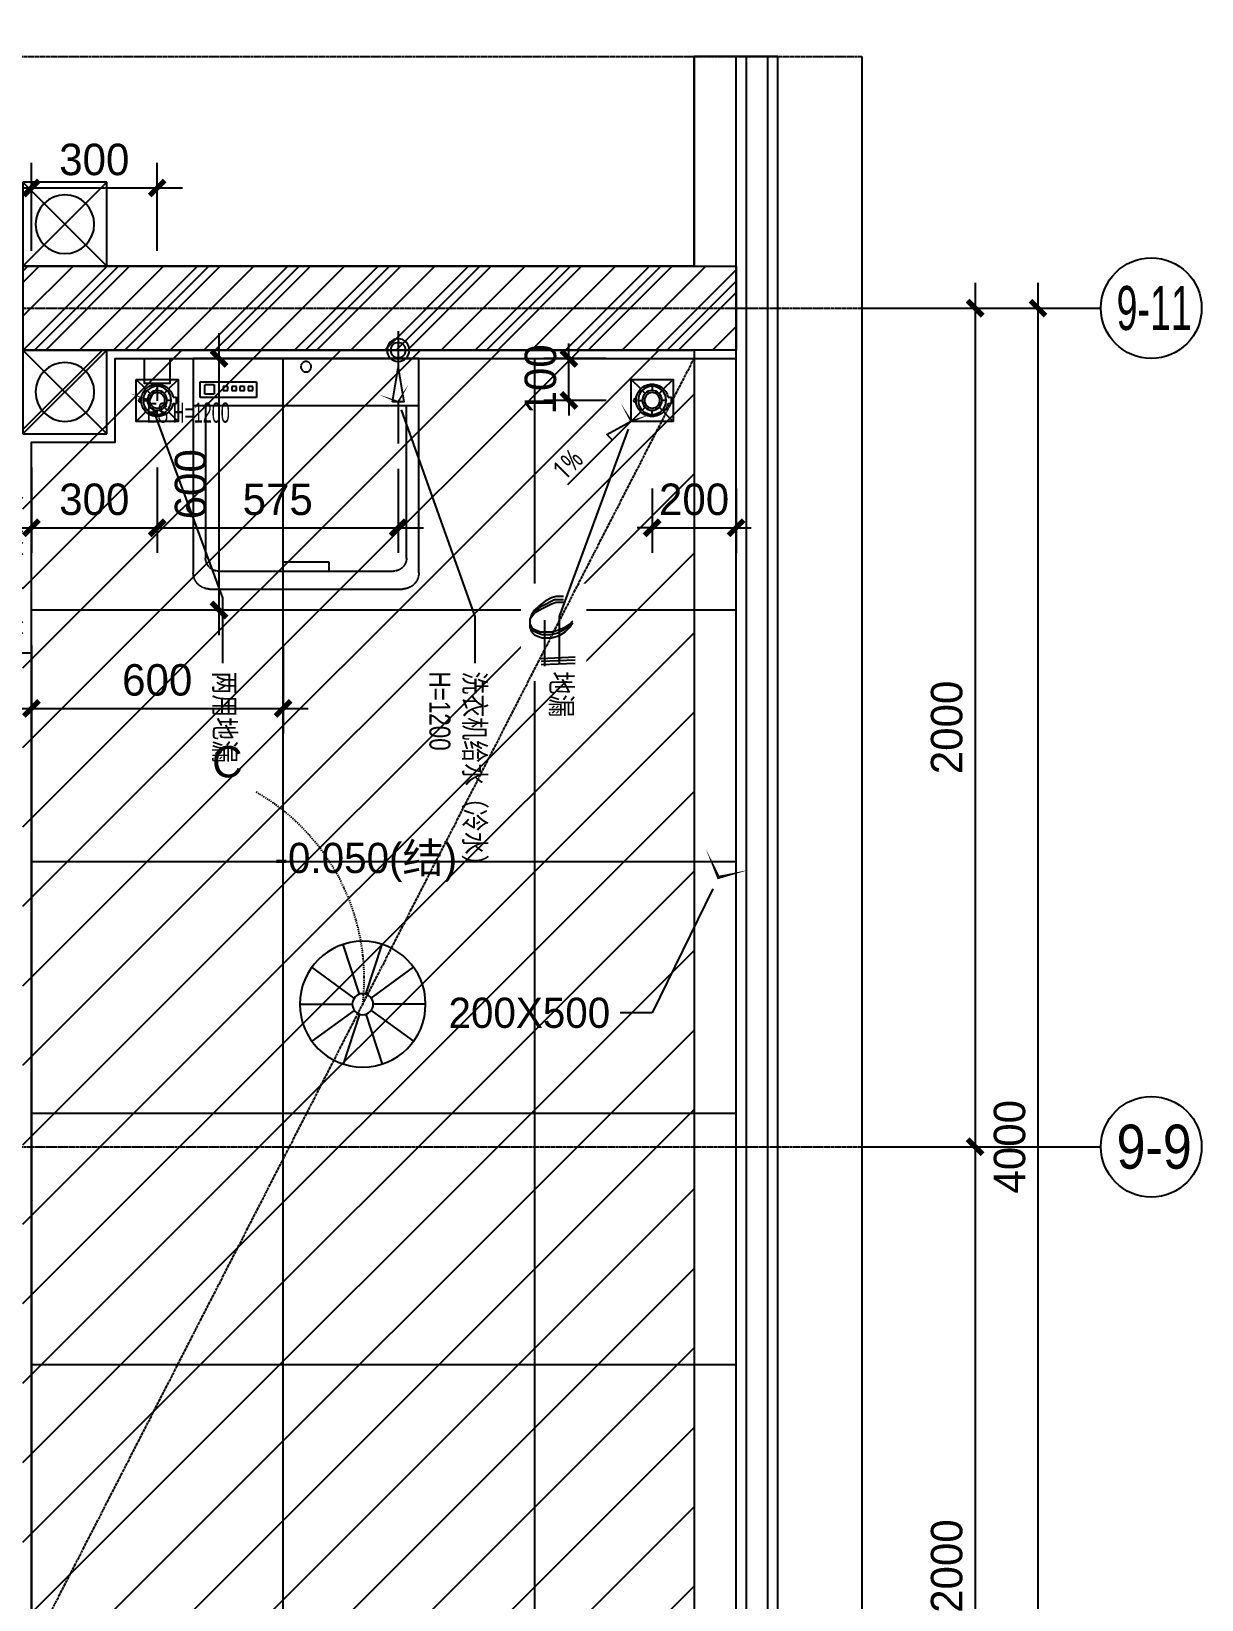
# Model space of a CAD drawing. Header units: millimetres. Extents: x 590 to 34010, y 590 to 7410.
# Drawn here: x 31220 to 34010, y 2920 to 6660 of the extents above; entities that cross this region are included whole.
import ezdxf
from ezdxf import colors
from ezdxf.entities.mleader import LeaderData, LeaderLine
from ezdxf.enums import TextEntityAlignment as Align
from ezdxf.math import Vec2, Vec3

# ---------------------------------------------------------------- set-up
doc = ezdxf.new("R2010")
doc.units = ezdxf.units.MM
doc.set_wipeout_variables(frame=1)
doc.header["$PDMODE"] = 35
for name, pattern in [('Pbo-Center', [9, 6, -1, 1, -1]), ('Pbo-Dashdot', [5, 2.5, -1.25, 0, -1.25]), ('Pbo-Hidden', [1.875, 1.25, -0.625])]:
    doc.linetypes.add(name, pattern=pattern)
doc.layers.get('0').update_dxf_attribs({"color": 14})
doc.layers.get('DEFPOINTS').update_dxf_attribs({"color": 5})
for name, color, linetype in [('!PboDS-Fixt', 31, 'Pbo-Hidden'), ('!PboDS-Handrail', 44, 'Continuous'), ('!PboDS-Mech', 134, 'Continuous'), ('!PboDS-Stair', 30, 'Continuous'), ('!PboEM-Dim', 50, 'Continuous'), ('!PboEM-Elec', 61, 'Continuous'), ('!PboES-Circ', 114, 'Pbo-Dashdot'), ('!PboES-TXT25', 40, 'Continuous'), ('!PboEX-Beam', 218, 'Pbo-Hidden'), ('!PboEX-Blip', 50, 'Continuous'), ('!PboEX-Hatch', 250, 'Continuous'), ('!PboEX-Refe', 50, 'Continuous'), ('!PboFC-Dim', 50, 'Continuous'), ('!PboFC-Hatch', 250, 'Continuous'), ('!PboGS-13Light-Center', 134, 'Pbo-Center'), ('!PboGS-Dim', 50, 'Continuous'), ('!PboLP-Dim-Center', 50, 'Pbo-Center'), ('!PboPL-AxisNumber', 150, 'Continuous'), ('!PboPL-EXwalls', 190, 'Continuous'), ('!PboPL-Grid', 124, 'Pbo-Center'), ('!PboPL-Hatch', 250, 'Continuous'), ('!PboPL-Mech', 134, 'Continuous'), ('!PboPL-TXT25', 40, 'Continuous'), ('!PboPL-WallFin', 160, 'Continuous'), ('!PboRC-18Norm', 30, 'Continuous'), ('!PboRC-Lightings', 22, 'Continuous'), ('!PboWS-Dim', 50, 'Continuous'), ('!PboWS-Mech', 134, 'Continuous'), ('!PboWS-Refe', 50, 'Continuous')]:
    doc.layers.add(name, color=color, linetype=linetype)
doc.styles.add('!PBO2007_CN_b', font='', dxfattribs={"width": 0.8})
doc.styles.add('!PYH.V2008_CN', font='')
doc.styles.add('!PYH.V2008_EN', font='')
doc.styles.add('!赫思Norm', font='赫思StyleNormEN.SHX', dxfattribs={"width": 0.9, "bigfont": '赫思StyleDimTextCN.SHX'})
doc.styles.add('Genvea', font='')
doc.styles.get('!PBO2007_CN_b').set_extended_font_data('Microsoft YaHei')
doc.styles.get('!PYH.V2008_CN').set_extended_font_data('赫思深化DWG.CN繁')
doc.styles.get('!PYH.V2008_EN').set_extended_font_data('赫思深化DWG.CN繁')
doc.styles.get('Genvea').set_extended_font_data('Geneva')
doc.dimstyles.new('!PboMS-30', dxfattribs={"dimscale": 30, "dimtxt": 2.5, "dimasz": 1.2, "dimexe": 2, "dimexo": 2, "dimgap": 1, "dimtad": 1, "dimdec": 0, "dimdsep": 46, "dimtxsty": '!PYH.V2008_EN', "dimblk": 'ARCHTICK', "dimcen": 1, "dimdle": 2, "dimclrd": 44, "dimclre": 44, "dimclrt": 256, "dimadec": 1, "dimazin": 2, "dimtfac": 1, "dimtdec": 0, "dimtix": 1, "dimtmove": 2, "dimatfit": 1, "dimldrblk": '!PYH_DIM.ARCHTICK', "dimfxl": 5, "dimfxlon": 1, "dimtolj": 1, "dimtzin": 0, "dimlwd": -1, "dimlwe": -1, "dimarcsym": 0})

# ---------------------------------------------------------------- blocks, each defined once
blk = doc.blocks.new('S-100立管')
for p, q in [((-100, 100), (100, 100)), ((-100, -100), (-100, 100)), ((-100, -100), (100, 100)), ((-100, 100), (100, -100)), ((100, 100), (100, -100)), ((100, -100), (-100, -100))]:
    blk.add_line(p, q)
blk.add_circle((0, 0), 70)
blk = doc.blocks.new('!PYH_DIM.ARCHTICK')
blk.add_lwpolyline([(0, 0, 0, 0, 0), (-0.96, -1.15, 0.4, 0.25, 0), (0, 0, 0.25, 0.4, 0), (-0.96, 1.15, 0, 0, 0), (0, 0, 0, 0, 0), (-1.64, 0, 0, 0, 0)], format="xyseb")
blk = doc.blocks.new('_ArchTick')
at = {"const_width": 0.35}
blk.add_lwpolyline([(0.5, 0.5), (-0.5, -0.5)], dxfattribs=at)
blk = doc.blocks.new('*D87')
at = {"layer": '!PboGS-Dim', "color": 44, "transparency": 16777216}
for p, q in [((33620, 1940), (33620, 6060)), ((33470, 6000), (33680, 6000)), ((33470, 2000), (33680, 2000))]:
    blk.add_line(p, q, dxfattribs=at)
at = {"layer": 'DEFPOINTS', "color": 0, "transparency": 16777216}
for p in [(33200, 6000), (33620, 6000), (33200, 2000)]:
    blk.add_point(p, dxfattribs=at)
at = {"layer": '!PboGS-Dim', "color": 44, "transparency": 16777216, "xscale": 36, "yscale": 36, "zscale": 36}
for p, rotation in [((33620, 6000), 90), ((33620, 2000), 270)]:
    blk.add_blockref('_ArchTick', p, dxfattribs=dict(at, rotation=rotation))
at = {"layer": '!PboGS-Dim', "transparency": 16777216, "insert": (33552.5, 4000), "char_height": 75, "attachment_point": 5, "rotation": 90, "style": '!PYH.V2008_EN'}
blk.add_mtext('\\A1;4000', dxfattribs=at)
blk = doc.blocks.new('!pbo_grid201706_blkSC')
blk.add_circle((0, 0), 4)
at = {"layer": '!PboPL-TXT25', "style": '!赫思Norm', "width": 1.599118}
blk.add_attdef('A', text='', height=3.5, dxfattribs=at).set_placement((-2.76, -1.65), (3.22, -1.65), align=Align.FIT)
blk = doc.blocks.new('*D88')
at = {"layer": '!PboGS-Dim', "color": 44, "transparency": 16777216}
for p, q in [((33470, 6060), (33470, 3940)), ((33320, 6000), (33530, 6000)), ((33320, 4000), (33530, 4000))]:
    blk.add_line(p, q, dxfattribs=at)
at = {"layer": 'DEFPOINTS', "color": 0, "transparency": 16777216}
for p in [(33200, 6000), (33200, 4000), (33470, 4000)]:
    blk.add_point(p, dxfattribs=at)
at = {"layer": '!PboGS-Dim', "color": 44, "transparency": 16777216, "xscale": 36, "yscale": 36, "zscale": 36}
for p, rotation in [((33470, 6000), 90), ((33470, 4000), 270)]:
    blk.add_blockref('_ArchTick', p, dxfattribs=dict(at, rotation=rotation))
at = {"layer": '!PboGS-Dim', "transparency": 16777216, "insert": (33402.5, 5000), "char_height": 75, "attachment_point": 5, "rotation": 90, "style": '!PYH.V2008_EN'}
blk.add_mtext('\\A1;2000', dxfattribs=at)
blk = doc.blocks.new('*D89')
at = {"layer": '!PboGS-Dim', "color": 44, "transparency": 16777216}
for p, q in [((33470, 4060), (33470, 1940)), ((33320, 4000), (33530, 4000)), ((33320, 2000), (33530, 2000))]:
    blk.add_line(p, q, dxfattribs=at)
at = {"layer": 'DEFPOINTS', "color": 0, "transparency": 16777216}
for p in [(33200, 4000), (33200, 2000), (33470, 2000)]:
    blk.add_point(p, dxfattribs=at)
at = {"layer": '!PboGS-Dim', "color": 44, "transparency": 16777216, "xscale": 36, "yscale": 36, "zscale": 36}
for p, rotation in [((33470, 4000), 90), ((33470, 2000), 270)]:
    blk.add_blockref('_ArchTick', p, dxfattribs=dict(at, rotation=rotation))
at = {"layer": '!PboGS-Dim', "transparency": 16777216, "insert": (33402.5, 3000), "char_height": 75, "attachment_point": 5, "rotation": 90, "style": '!PYH.V2008_EN'}
blk.add_mtext('\\A1;2000', dxfattribs=at)
blk = doc.blocks.new('洗衣机')
blk.add_line((-341.1, -144.7), (341.9, -144.7))
blk.add_lwpolyline([(295, -705.8), (-295, -705.8, -0.414214), (-345, -655.8), (-345, 0), (345, 0), (345, -655.8, -0.414214)], format="xyb", close=True)
at = {"color": 250}
for points in [[(323.4, -71.6), (152, -71.6), (152, -119.7), (323.4, -119.7)], [(163, -85.8), (176.7, -85.8), (176.7, -98.5), (163, -98.5)], [(188.5, -85.8), (202.2, -85.8), (202.2, -98.5), (188.5, -98.5)], [(213.1, -85.8), (226.7, -85.8), (226.7, -98.5), (213.1, -98.5)], [(239.5, -85.8), (253.1, -85.8), (253.1, -98.5), (239.5, -98.5)], [(280.9, -109.8), (309.2, -109.8), (309.2, -80.1), (280.9, -80.1)]]:
    blk.add_lwpolyline(points, close=True, dxfattribs=at)
blk.add_lwpolyline([(307.3, -144.7), (307.3, -611, -0.414214), (267.3, -651), (-267.3, -651, -0.414214), (-307.3, -611), (-307.3, -144.7)], format="xyb")
blk.add_lwpolyline([(-71, -651), (-71, -623.4), (0, -623.4), (71, -623.4), (71, -651)], dxfattribs=at)
blk.add_circle((0, -25.5), 16, dxfattribs=at)
blk = doc.blocks.new('A$C6F3F7672')
at = {"color": 250}
for p, q in [((-85, 75), (-62.3, 52.3)), ((-7.8, 52.3), (15, 75)), ((-58.7, 48.7), (-51.6, 41.7)), ((-35, 58.5), (-35, 48.5)), ((-11.3, 48.7), (-18.4, 41.7)), ((-68.5, 25), (-58.5, 25)), ((-58.7, 1.4), (-51.6, 8.4)), ((-35, -8.5), (-35, 1.5)), ((-11.3, 1.4), (-18.4, 8.4)), ((-1.5, 25), (-11.5, 25)), ((-85, -25), (-62.3, -2.2)), ((-7.8, -2.2), (15, -25))]:
    blk.add_line(p, q, dxfattribs=at)
for p, q in [((-42.5, 62.8), (-42.5, 71)), ((-42.5, 71), (-27.5, 71)), ((-27.5, 62.8), (-27.5, 71))]:
    blk.add_line(p, q)
blk.add_lwpolyline([(15, -25), (15, 75), (-85, 75), (-85, -25)], close=True)
for radius in [33.5, 23.5]:
    blk.add_circle((-35, 25), radius, dxfattribs=at)
blk.add_circle((-35, 25), 18.5)
blk.add_arc((-35, 25), 38.5, 101.2333, 78.7667)
blk.add_arc((-35, -13.5), 5, 176.2769, 3.7231, dxfattribs=at)
blk = doc.blocks.new('*U51')
at = {"color": 0}
blk.add_line((1.6, 0), (2.7, 0), dxfattribs=at)
blk.add_lwpolyline([(0, -0.8), (1.6, -0.8), (1.6, 0.8), (0, 0.8)], close=True, dxfattribs=at)
at = {"color": 0, "style": 'Genvea'}
blk.add_attdef('TV', text='', height=1.6, dxfattribs=at).set_placement((3.25, 0), align=Align.MIDDLE_LEFT)
blk = doc.blocks.new('*D122')
at = {"layer": '!PboEM-Dim', "color": 44, "transparency": 16777216}
for p, q in [((31220, 6136.5), (31220, 6346.5)), ((31520, 6136.5), (31520, 6346.5)), ((31160, 6286.5), (31580, 6286.5))]:
    blk.add_line(p, q, dxfattribs=at)
at = {"layer": 'DEFPOINTS', "color": 0, "transparency": 16777216}
for p in [(31520, 6286.5), (31220, 5680), (31520, 5680)]:
    blk.add_point(p, dxfattribs=at)
at = {"layer": '!PboEM-Dim', "color": 44, "transparency": 16777216, "xscale": 36, "yscale": 36, "zscale": 36, "rotation": 180}
blk.add_blockref('_ArchTick', (31220, 6286.5), dxfattribs=at)
at = {"layer": '!PboEM-Dim', "color": 44, "transparency": 16777216, "xscale": 36, "yscale": 36, "zscale": 36}
blk.add_blockref('_ArchTick', (31520, 6286.5), dxfattribs=at)
at = {"layer": '!PboEM-Dim', "transparency": 16777216, "insert": (31370, 6354), "char_height": 75, "attachment_point": 5, "style": '!PYH.V2008_EN'}
blk.add_mtext('\\A1;300', dxfattribs=at)
blk = doc.blocks.new('*U62')
at = {"color": 8}
for p, q in [((100, 45.1), (100, -44.9)), ((59.6, 0.1), (149.6, 0.1))]:
    blk.add_line(p, q, dxfattribs=at)
blk.add_line((100, -123.5), (100, -223))
blk.add_lwpolyline([(113.6, -123.5), (100, -42.4), (86.4, -123.5)], close=True)
blk.add_circle((100, 0), 27)
at = {"color": 250}
blk.add_circle((100, 0), 18, dxfattribs=at)
blk = doc.blocks.new('*D129')
at = {"layer": '!PboWS-Dim', "color": 44, "transparency": 16777216}
for p, q in [((31220, 5620), (31220, 5416.1)), ((31520, 5620), (31520, 5416.1)), ((31160, 5476.1), (31580, 5476.1))]:
    blk.add_line(p, q, dxfattribs=at)
at = {"layer": 'DEFPOINTS', "color": 0, "transparency": 16777216}
for p in [(31220, 5680), (31520, 5680), (31520, 5476.1)]:
    blk.add_point(p, dxfattribs=at)
at = {"layer": '!PboWS-Dim', "color": 44, "transparency": 16777216, "xscale": 36, "yscale": 36, "zscale": 36, "rotation": 180}
blk.add_blockref('_ArchTick', (31220, 5476.1), dxfattribs=at)
at = {"layer": '!PboWS-Dim', "color": 44, "transparency": 16777216, "xscale": 36, "yscale": 36, "zscale": 36}
blk.add_blockref('_ArchTick', (31520, 5476.1), dxfattribs=at)
at = {"layer": '!PboWS-Dim', "transparency": 16777216, "insert": (31370, 5543.6), "char_height": 75, "attachment_point": 5, "style": '!PYH.V2008_EN'}
blk.add_mtext('\\A1;300', dxfattribs=at)
blk = doc.blocks.new('*D130')
at = {"layer": '!PboWS-Dim', "color": 44, "transparency": 16777216}
for p, q in [((32700, 5570), (32700, 5416.1)), ((32900, 5570), (32900, 5416.1)), ((32700, 5476.1), (32664, 5476.1)), ((32700, 5476.1), (32900, 5476.1)), ((32900, 5476.1), (32936, 5476.1))]:
    blk.add_line(p, q, dxfattribs=at)
at = {"layer": 'DEFPOINTS', "color": 0, "transparency": 16777216}
for p in [(32700, 5630), (32900, 5630), (32900, 5476.1)]:
    blk.add_point(p, dxfattribs=at)
at = {"layer": '!PboWS-Dim', "color": 44, "transparency": 16777216, "xscale": 36, "yscale": 36, "zscale": 36}
blk.add_blockref('_ArchTick', (32700, 5476.1), dxfattribs=at)
at = {"layer": '!PboWS-Dim', "color": 44, "transparency": 16777216, "xscale": 36, "yscale": 36, "zscale": 36, "rotation": 180}
blk.add_blockref('_ArchTick', (32900, 5476.1), dxfattribs=at)
at = {"layer": '!PboWS-Dim', "transparency": 16777216, "insert": (32800, 5543.6), "char_height": 75, "attachment_point": 5, "style": '!PYH.V2008_EN'}
blk.add_mtext('\\A1;200', dxfattribs=at)
blk = doc.blocks.new('*D131')
at = {"layer": '!PboWS-Dim', "color": 44, "transparency": 16777216}
for p, q in [((32501.6, 5880), (32501.6, 5916)), ((32590, 5880), (32441.6, 5880)), ((32501.6, 5780), (32501.6, 5880)), ((32590, 5780), (32441.6, 5780)), ((32501.6, 5780), (32501.6, 5744))]:
    blk.add_line(p, q, dxfattribs=at)
at = {"layer": 'DEFPOINTS', "color": 0, "transparency": 16777216}
for p in [(32501.6, 5880), (32650, 5880), (32650, 5780)]:
    blk.add_point(p, dxfattribs=at)
at = {"layer": '!PboWS-Dim', "color": 44, "transparency": 16777216, "xscale": 36, "yscale": 36, "zscale": 36}
for p, rotation in [((32501.6, 5880), 270), ((32501.6, 5780), 90)]:
    blk.add_blockref('_ArchTick', p, dxfattribs=dict(at, rotation=rotation))
at = {"layer": '!PboWS-Dim', "transparency": 16777216, "insert": (32434.1, 5830), "char_height": 75, "attachment_point": 5, "rotation": 90, "style": '!PYH.V2008_EN'}
blk.add_mtext('\\A1;100', dxfattribs=at)
blk = doc.blocks.new('*U135')
at = {"color": 2}
for p, q in [((42.3, 73.8), (3.6, 192.7)), ((57.7, 73.8), (96.4, 192.7)), ((29.8, 64.7), (-71.4, 138.2)), ((70.2, 64.7), (171.4, 138.2)), ((-100, 50), (25, 50)), ((200, 50), (75, 50)), ((29.8, 35.3), (-71.4, -38.2)), ((42.3, 26.2), (3.6, -92.7)), ((57.7, 26.2), (96.4, -92.7)), ((70.2, 35.3), (171.4, -38.2))]:
    blk.add_line(p, q, dxfattribs=at)
for radius in [150, 25]:
    blk.add_circle((50, 50), radius)
blk = doc.blocks.new('PboCenterLine_blkSC')
blk.add_wipeout([(-3.87, -2.59), (3.87, -2.59), (3.87, 2.59), (-3.87, 2.59)])
at = {"color": 3}
for points in [[(2.84, -0.79), (2.84, -0.19), (2.72, 0.18), (2.48, 0.67), (2.11, 1.15), (1.75, 1.52), (1.38, 1.76), (1.02, 1.88), (0.41, 1.88), (0.04, 1.76), (-0.2, 1.52), (-0.32, 1.27), (-0.44, 0.91), (-0.44, 0.18), (-0.32, -0.31), (-0.2, -0.55), (0.04, -0.92), (0.41, -1.28), (0.77, -1.52)], [(2.84, -0.79), (2.84, -0.19), (2.72, 0.18), (2.48, 0.67), (2.11, 1.15), (1.75, 1.52), (1.38, 1.76), (1.02, 1.88), (0.41, 1.88), (0.04, 1.76), (-0.2, 1.52), (-0.32, 1.27), (-0.44, 0.91), (-0.44, 0.18), (-0.32, -0.31), (-0.2, -0.55), (0.04, -0.92), (0.41, -1.28), (0.77, -1.52)], [(0.65, 1.88), (0.41, 1.76), (0.29, 1.64), (0.17, 1.39), (0.04, 1.03), (0.04, 0.18), (0.17, -0.31), (0.41, -0.92), (0.65, -1.28), (0.9, -1.52)], [(2.36, -0.79), (2.36, -0.19), (2.24, 0.18), (1.87, 0.91), (1.51, 1.52), (1.02, 1.88)], [(0.96, 0.73), (-2.69, 0.73)], [(0.96, 0.73), (-2.69, 0.73)], [(-2.57, 0.98), (-2.45, -1.7)], [(-2.09, 0.98), (-1.96, -1.7)]]:
    blk.add_lwpolyline(points, dxfattribs=at)
at = {"color": 8}
for points in [[(0.53, -1.28), (0.17, -0.79), (-0.08, -0.31), (-0.2, 0.18), (-0.2, 0.91), (-0.08, 1.27), (0.17, 1.76)], [(1.63, 1.52), (1.75, 1.39), (2.11, 0.91), (2.6, -0.06), (2.6, -0.79)], [(-2.21, -1.7), (-2.33, 0.98)]]:
    blk.add_lwpolyline(points, dxfattribs=at)
blk = doc.blocks.new('*D168')
at = {"layer": '!PboFC-Dim', "color": 44, "transparency": 16777216}
for p, q in [((31220, 5195.4), (31220, 4985.4)), ((31820, 5195.4), (31820, 4985.4)), ((31160, 5045.4), (31880, 5045.4))]:
    blk.add_line(p, q, dxfattribs=at)
at = {"layer": 'DEFPOINTS', "color": 0, "transparency": 16777216}
for p in [(31220, 5280), (31820, 5280), (31820, 5045.4)]:
    blk.add_point(p, dxfattribs=at)
at = {"layer": '!PboFC-Dim', "color": 44, "transparency": 16777216, "xscale": 36, "yscale": 36, "zscale": 36, "rotation": 180}
blk.add_blockref('_ArchTick', (31220, 5045.4), dxfattribs=at)
at = {"layer": '!PboFC-Dim', "color": 44, "transparency": 16777216, "xscale": 36, "yscale": 36, "zscale": 36}
blk.add_blockref('_ArchTick', (31820, 5045.4), dxfattribs=at)
at = {"layer": '!PboFC-Dim', "transparency": 16777216, "insert": (31520, 5112.9), "char_height": 75, "attachment_point": 5, "style": '!PYH.V2008_EN'}
blk.add_mtext('\\A1;600', dxfattribs=at)
blk = doc.blocks.new('*D169')
at = {"layer": '!PboFC-Dim', "color": 44, "transparency": 16777216}
for p, q in [((31667.4, 5220), (31667.4, 5940)), ((31760, 5880), (31607.4, 5880)), ((31760, 5280), (31607.4, 5280))]:
    blk.add_line(p, q, dxfattribs=at)
at = {"layer": 'DEFPOINTS', "color": 0, "transparency": 16777216}
for p in [(31667.4, 5880), (31820, 5880), (31820, 5280)]:
    blk.add_point(p, dxfattribs=at)
at = {"layer": '!PboFC-Dim', "color": 44, "transparency": 16777216, "xscale": 36, "yscale": 36, "zscale": 36}
for p, rotation in [((31667.4, 5880), 90), ((31667.4, 5280), 270)]:
    blk.add_blockref('_ArchTick', p, dxfattribs=dict(at, rotation=rotation))
at = {"layer": '!PboFC-Dim', "transparency": 16777216, "insert": (31599.9, 5580), "char_height": 75, "attachment_point": 5, "rotation": 90, "style": '!PYH.V2008_EN'}
blk.add_mtext('\\A1;600', dxfattribs=at)
blk = doc.blocks.new('*D216')
at = {"layer": '!PboWS-Dim', "color": 44, "transparency": 16777216}
for p, q in [((31520, 5620), (31520, 5416.1)), ((32094.6, 5617), (32094.6, 5416.1)), ((31460, 5476.1), (32154.6, 5476.1))]:
    blk.add_line(p, q, dxfattribs=at)
at = {"layer": 'DEFPOINTS', "color": 0, "transparency": 16777216}
for p in [(31520, 5680), (32094.6, 5677), (32094.6, 5476.1)]:
    blk.add_point(p, dxfattribs=at)
at = {"layer": '!PboWS-Dim', "color": 44, "transparency": 16777216, "xscale": 36, "yscale": 36, "zscale": 36, "rotation": 180}
blk.add_blockref('_ArchTick', (31520, 5476.1), dxfattribs=at)
at = {"layer": '!PboWS-Dim', "color": 44, "transparency": 16777216, "xscale": 36, "yscale": 36, "zscale": 36}
blk.add_blockref('_ArchTick', (32094.6, 5476.1), dxfattribs=at)
at = {"layer": '!PboWS-Dim', "transparency": 16777216, "insert": (31807.3, 5543.6), "char_height": 75, "attachment_point": 5, "style": '!PYH.V2008_EN'}
blk.add_mtext('\\A1;575', dxfattribs=at)
blk = doc.blocks.new('*U252')
blk.add_lwpolyline([(2.42, 0), (2.42, 0.64), (4.54, 0), (-2.62, 0)])
at = {"style": '!PBO2007_CN_b', "width": 0.8}
blk.add_text('1%', height=1.56, rotation=0.0008, dxfattribs=at).set_placement((-2.59, 0.38, 0))

msp = doc.modelspace()

# ---------------------------------------------------------------- hatches: boundary and pattern name
at = {"layer": '!PboEX-Hatch'}
h = msp.add_hatch(dxfattribs=at)
h.set_pattern_fill('!PYH_WALL_SECTION', color=256, scale=200, angle=180)
h.set_pattern_definition([(225, (31200, 5900), (94.7523, -94.7523), [])])
h.paths.add_polyline_path([(32800, 5900), (31200, 5900), (31200, 2800), (32800, 2800)])
at = {"layer": '!PboFC-Hatch'}
h = msp.add_hatch(dxfattribs=at)
h.set_pattern_fill('PBO网格_600_600', color=256, pattern_type=2)
h.set_pattern_definition([(0, (31220, 5880), (0, 600), []), (90, (31220, 5880), (-600, 600), [])])
h.paths.add_polyline_path([(31220, 2820), (31220, 2720), (31820, 2720), (31820, 2700), (32900, 2700), (32900, 5880), (31420, 5880), (31420, 5680), (31220, 5680), (31220, 5178.3)])
at = {"layer": '!PboPL-Hatch'}
h = msp.add_hatch(dxfattribs=at)
h.set_pattern_fill('PLASTI', color=256, scale=24, angle=225)
h.set_pattern_definition([(225, (64061.15, 11604.46), (107.7631, -107.7631), []), (225, (64074.62, 11590.99), (107.7631, -107.7631), []), (225, (64088.09, 11577.51), (107.7631, -107.7631), []), (225, (64128.5, 11537.1), (107.7631, -107.7631), [])])
h.paths.add_polyline_path([(31200, 5600), (31000, 5600), (31000, 5200), (31200, 5200)])
h.paths.add_polyline_path([(31800, 2700), (31200, 2700), (31200, 2600), (31800, 2600)])
h.paths.add_polyline_path([(31200, 1900), (31000, 1900), (31000, 1400), (31200, 1400)])
h.paths.add_polyline_path([(27800, 6100), (22100, 6100), (22100, 6600), (21900, 6600), (21900, 5250), (22100, 5250), (22100, 5900), (22650, 5900), (23250, 5900), (23850, 5900), (27800, 5900)])
h.paths.add_polyline_path([(32900, 6100), (31200, 6100), (31200, 5900), (32900, 5900)])

# ---------------------------------------------------------------- linework, layer by layer
at = {"layer": '!PboDS-Handrail'}
msp.add_lwpolyline([(31820, 2625), (31820, 2675), (32925, 2675), (32925, 6600), (32975, 6600), (32975, 2625)], close=True, dxfattribs=at)
at = {"layer": '!PboDS-Stair'}
for points in [[(31820, 2600), (33000, 2600), (33000, 6600)], [(31820, 2700), (32900, 2700), (32900, 6600)], [(33200, 6600), (33200, 1400)], [(31220, 2820), (31220, 5180)]]:
    msp.add_lwpolyline(points, dxfattribs=at)
at = {"layer": '!PboES-Circ'}
msp.add_lwpolyline([(31755.7, 4846, -0.3), (32010, 4340, -0.3)], format="xyb", dxfattribs=at)
at = {"layer": '!PboEX-Beam'}
msp.add_lwpolyline([(32800, 5900), (32800, 2800), (31200, 2800), (31200, 2600), (33000, 2600), (33000, 6600), (32800, 6600), (32800, 6100), (31200, 6100), (31200, 5900), (32800, 5900)], dxfattribs=at)
at = {"layer": '!PboGS-13Light-Center'}
msp.add_lwpolyline([(21400, 6600), (27240, 6600), (27270, 6660), (27330, 6540), (27360, 6600), (33200, 6600)], dxfattribs=at)
at = {"layer": '!PboPL-AxisNumber'}
for p, q in [((33200, 6000), (33770, 6000)), ((33200, 4000), (33770, 4000))]:
    msp.add_line(p, q, dxfattribs=at)
at = {"layer": '!PboPL-EXwalls'}
msp.add_lwpolyline([(31200, 6100), (32900, 6100), (32900, 5900), (31200, 5900)], close=True, dxfattribs=at)
at = {"layer": '!PboPL-Grid'}
for points in [[(21400, 6000), (33200, 6000)], [(21400, 4000), (33200, 4000)]]:
    msp.add_lwpolyline(points, dxfattribs=at)
at = {"layer": '!PboPL-WallFin'}
msp.add_lwpolyline([(31167, 5200), (31167, 5178.3), (31220, 5178.3), (31220, 5680), (31420, 5680), (31420, 5880), (32900, 5880), (32900, 5900)], dxfattribs=at)
at = {"layer": '!PboRC-18Norm'}
for points in [[(31820, 2600), (33000, 2600), (33000, 6600)], [(32800, 6100), (32800, 6600)], [(32800, 5880), (32800, 2800), (31220, 2800)], [(31220, 5178.3), (31220, 2820)]]:
    msp.add_lwpolyline(points, dxfattribs=at)

# ---------------------------------------------------------------- block references
at = {"layer": '!PboDS-Fixt', "xscale": -0.7792187366775077, "yscale": 0.7792187366775077, "zscale": 0.7792187366775077}
msp.add_blockref('洗衣机', (31874.8, 5880), dxfattribs=at)
at = {"layer": '!PboDS-Mech', "xscale": -1, "rotation": 270}
for p in [(31495, 5815), (32675, 5815)]:
    msp.add_blockref('A$C6F3F7672', p, dxfattribs=at)
at = {"layer": '!PboDS-Mech', "xscale": 30, "yscale": 30, "zscale": 30, "rotation": 45}
msp.add_blockref('*U252', (32553.8, 5633.8), dxfattribs=at)
at = {"layer": '!PboEM-Elec'}
ref = msp.add_blockref('*U51', (31520, 5880), dxfattribs=dict(at, xscale=-37.5, yscale=37.5, zscale=37.5, rotation=90))
ref.add_attrib('TV', 'ES H=1200', dxfattribs={"layer": '0', "color": 0, "height": 48, "style": '!PYH.V2008_EN', "width": 0.6}).set_placement((31494.9, 5750.8), align=Align.MIDDLE_LEFT)
at = {"layer": '!PboPL-AxisNumber'}
ref = msp.add_blockref('!pbo_grid201706_blkSC', (33890, 6000), dxfattribs=dict(at, xscale=30, yscale=30, zscale=30))
ref.add_attrib('A', '9-11', dxfattribs={"layer": '!PboPL-TXT25', "height": 105, "style": '!PYH.V2008_EN', "width": 0.603926}).set_placement((33807.2, 5947.8), (33986.6, 5947.8), align=Align.FIT)
ref = msp.add_blockref('!pbo_grid201706_blkSC', (33890, 4000), dxfattribs=dict(at, xscale=30, yscale=30, zscale=30))
ref.add_attrib('A', '9-9', dxfattribs={"layer": '!PboPL-TXT25', "height": 105, "style": '!PYH.V2008_EN', "width": 0.722892}).set_placement((33807.2, 3947.8), (33986.6, 3947.8), align=Align.FIT)
at = {"layer": '!PboPL-Mech', "xscale": -1}
for p in [(31300, 6200), (31300, 5800)]:
    msp.add_blockref('S-100立管', p, dxfattribs=at)
at = {"layer": '!PboRC-Lightings', "xscale": -1}
msp.add_blockref('*U135', (32060, 4290), dxfattribs=at)
at = {"layer": '!PboWS-Mech', "xscale": -1}
msp.add_blockref('*U62', (32194.6, 5899.9), dxfattribs=at)

# ---------------------------------------------------------------- texts
at = {"layer": '!PboES-TXT25', "insert": (31650.8, 4917.8), "char_height": 75, "width": 1.932676241267473e-12, "attachment_point": 4, "style": '!PYH.V2008_EN'}
msp.add_mtext('\\A1;C', dxfattribs=at)
at = {"layer": '!PboEX-Refe', "insert": (32017.4, 4678), "char_height": 72, "attachment_point": 5, "style": '!PYH.V2008_CN'}
msp.add_mtext('-0.050(结)', dxfattribs=at)

# ---------------------------------------------------------------- dimensions: what is measured, and where the dimension line sits
at = {"layer": '!PboEM-Dim'}
dim = msp.add_linear_dim(base=(31520, 6286.5), p1=(31220, 5680), p2=(31520, 5680), dimstyle='!PboMS-30', dxfattribs=at)
dim.commit()
dim.dimension.update_dxf_attribs({"geometry": '*D122', "text_midpoint": (31370, 6354)})
at = {"layer": '!PboFC-Dim'}
dim = msp.add_linear_dim(base=(31667.4, 5880), p1=(31820, 5280), p2=(31820, 5880), angle=90, dimstyle='!PboMS-30', override={"dimscale": 30, "dimlfac": 1}, dxfattribs=at)
dim.commit()
dim.dimension.update_dxf_attribs({"geometry": '*D169', "text_midpoint": (31599.9, 5580)})
dim = msp.add_linear_dim(base=(31820, 5045.4), p1=(31220, 5280), p2=(31820, 5280), dimstyle='!PboMS-30', override={"dimscale": 30, "dimlfac": 1}, dxfattribs=at)
dim.commit()
dim.dimension.update_dxf_attribs({"geometry": '*D168', "text_midpoint": (31520, 5112.9)})
at = {"layer": '!PboGS-Dim'}
for base, p1, p2, angle, picture, middle in [((33620, 6000), (33200, 2000), (33200, 6000), 90, '*D87', (33552.5, 4000)), ((33470, 4000), (33200, 6000), (33200, 4000), 270, '*D88', (33402.5, 5000)), ((33470, 2000), (33200, 4000), (33200, 2000), 270, '*D89', (33402.5, 3000))]:
    dim = msp.add_linear_dim(base=base, p1=p1, p2=p2, angle=angle, dimstyle='!PboMS-30', dxfattribs=at)
    dim.commit()
    dim.dimension.update_dxf_attribs({"geometry": picture, "text_midpoint": middle})
at = {"layer": '!PboWS-Dim'}
dim = msp.add_linear_dim(base=(32501.6, 5880), p1=(32650, 5780), p2=(32650, 5880), angle=90, dimstyle='!PboMS-30', dxfattribs=at)
dim.commit()
dim.dimension.update_dxf_attribs({"geometry": '*D131', "text_midpoint": (32434.1, 5830)})
for base, p1, p2, picture, middle in [((31520, 5476.1), (31220, 5680), (31520, 5680), '*D129', (31370, 5543.6)), ((32094.6, 5476.1), (31520, 5680), (32094.6, 5677), '*D216', (31807.3, 5543.6)), ((32900, 5476.1), (32700, 5630), (32900, 5630), '*D130', (32800, 5543.6))]:
    dim = msp.add_linear_dim(base=base, p1=p1, p2=p2, dimstyle='!PboMS-30', dxfattribs=at)
    dim.commit()
    dim.dimension.update_dxf_attribs({"geometry": picture, "text_midpoint": middle})

# ---------------------------------------------------------------- leaders
at = {"layer": '!PboEX-Blip'}
ml = msp.add_multileader_mtext('Standard', dxfattribs=at)
ml.set_content('200X500', color=256, style='!PYH.V2008_EN')
ml.set_leader_properties(color=44)
ml.set_arrow_properties(name='!PYH_DIM.ARCHTICK')
ml.build(insert=Vec2(0, 0))
ml.multileader.update_dxf_attribs({"dogleg_length": 7, "arrow_head_size": 30})
ctx = ml.context
ctx.base_point, ctx.char_height, ctx.arrow_head_size, ctx.landing_gap_size, ctx.plane_origin = Vec3(32044.4, 4319.3), 72, 30, 24, Vec3(31942.7, 4029.4, -111.1)
ctx.text_align_type, ctx.attachment_type = 2, 1
notes = []
notes.append((ctx, [(0, (1, 1, 0), (32700.2, 4319.3), (-1, 0), 76.2, [(0, [(32858.2, 4642.4)], 0, [])])]))
ctx.mtext.insert, ctx.mtext.alignment, ctx.mtext.flow_direction = Vec3(32600, 4355.5), 3, 5
at = {"layer": '!PboWS-Refe'}
ml = msp.add_multileader_mtext('Standard', dxfattribs=at)
ml.set_content('{\\f赫思深化DWG.CN繁|b0|i0|c134|p49;\\W0.8;两用地漏}', color=256, style='!PYH.V2008_CN')
ml.set_leader_properties(color=44)
ml.set_arrow_properties(name='!PYH_DIM.ARCHTICK')
ml.build(insert=Vec2(0, 0))
ml.multileader.update_dxf_attribs({"dogleg_length": 5, "arrow_head_size": 20})
ctx = ml.context
ctx.base_point, ctx.char_height, ctx.arrow_head_size, ctx.landing_gap_size, ctx.plane_origin, ctx.plane_x_axis, ctx.plane_y_axis = Vec3(31675.4, 5153.4), 50, 20, 20, Vec3(31581.7, 3776.1, -74.1), Vec3(0, -1), Vec3(1, 0)
ctx.attachment_type = 1
notes.append((ctx, [(0, (1, 1, 0), (31675.4, 5309.3), (0, -1), 155.9, [(0, [(31501.5, 5780)], 0, [])])]))
ctx.mtext.insert, ctx.mtext.text_direction, ctx.mtext.rotation, ctx.mtext.flow_direction = Vec3(31706.3, 5133.4), Vec3(0, -1), 4.712389, 5
ml = msp.add_multileader_mtext('Standard', dxfattribs=at)
ml.set_content('{\\f赫思深化DWG.CN繁|b0|i0|c134|p49;\\W0.8;洗衣机给水（冷水）\\PH=1200}', color=256, style='!PYH.V2008_CN')
ml.set_leader_properties(color=44)
ml.set_arrow_properties(name='!PYH_DIM.ARCHTICK')
ml.build(insert=Vec2(0, 0))
ml.multileader.update_dxf_attribs({"dogleg_length": 5, "arrow_head_size": 20})
ctx = ml.context
ctx.base_point, ctx.char_height, ctx.arrow_head_size, ctx.landing_gap_size, ctx.plane_origin, ctx.plane_x_axis, ctx.plane_y_axis = Vec3(32277.2, 5153.4), 50, 20, 20, Vec3(31987.1, 3731.8, -74.1), Vec3(0, -1), Vec3(1, 0)
ctx.attachment_type = 1
notes.append((ctx, [(0, (1, 1, 0), (32277.2, 5264.4), (0, -1), 111, [(0, [(32094.6, 5776.5)], 0, [])])]))
ctx.mtext.insert, ctx.mtext.text_direction, ctx.mtext.rotation, ctx.mtext.flow_direction = Vec3(32302.3, 5133.4), Vec3(0, -1), 4.712389, 5
for ctx, leaders in notes:
    for number, flags, end, landing, length, lines in leaders:
        leader = LeaderData()
        leader.index, (leader.has_last_leader_line, leader.has_dogleg_vector, leader.attachment_direction) = number, flags
        leader.last_leader_point, leader.dogleg_vector, leader.dogleg_length = Vec3(end), Vec3(landing), length
        for number, points, colour, breaks in lines:
            line = LeaderLine()
            line.index, line.vertices, line.color, line.breaks = number, Vec3.list(points), colors.encode_raw_color(colour), breaks
            leader.lines.append(line)
        ctx.leaders.append(leader)

# ---------------------------------------------------------------- next in the draw order: block references
at = {"layer": '!PboLP-Dim-Center', "xscale": 30, "yscale": 30, "zscale": 30, "rotation": 90}
msp.add_blockref('PboCenterLine_blkSC', (32465.1, 5227.1), dxfattribs=at)

# ---------------------------------------------------------------- next in the draw order: linework, layer by layer
at = {"layer": '!PboLP-Dim-Center', "color": 44}
msp.add_lwpolyline([(31220, 2800), (32800, 5880)], dxfattribs=at)

# ---------------------------------------------------------------- next in the draw order: leaders
at = {"layer": '!PboWS-Refe'}
ml = msp.add_multileader_mtext('Standard', dxfattribs=at)
ml.set_content('{\\W0.8;地漏}', color=256, style='!PYH.V2008_CN')
ml.set_leader_properties(color=44)
ml.set_arrow_properties(name='!PYH_DIM.ARCHTICK')
ml.build(insert=Vec2(0, 0))
ml.multileader.update_dxf_attribs({"dogleg_length": 111, "arrow_head_size": 20})
ctx = ml.context
ctx.base_point, ctx.char_height, ctx.arrow_head_size, ctx.landing_gap_size, ctx.plane_origin, ctx.plane_x_axis, ctx.plane_y_axis = Vec3(32478.5, 5153.4), 50, 20, 20, Vec3(32384.9, 3776.1, -74.1), Vec3(0, -1), Vec3(1, 0)
ctx.attachment_type = 1
notes = []
notes.append((ctx, [(0, (1, 1, 0), (32478.5, 5264.4), (0, -1), 111, [(0, [(32650, 5730)], 0, [])])]))
ctx.mtext.insert, ctx.mtext.text_direction, ctx.mtext.rotation, ctx.mtext.flow_direction = Vec3(32509, 5133.4), Vec3(0, -1), 4.712389, 5
for ctx, leaders in notes:
    for number, flags, end, landing, length, lines in leaders:
        leader = LeaderData()
        leader.index, (leader.has_last_leader_line, leader.has_dogleg_vector, leader.attachment_direction) = number, flags
        leader.last_leader_point, leader.dogleg_vector, leader.dogleg_length = Vec3(end), Vec3(landing), length
        for number, points, colour, breaks in lines:
            line = LeaderLine()
            line.index, line.vertices, line.color, line.breaks = number, Vec3.list(points), colors.encode_raw_color(colour), breaks
            leader.lines.append(line)
        ctx.leaders.append(leader)

doc.saveas('drawing.dxf')
